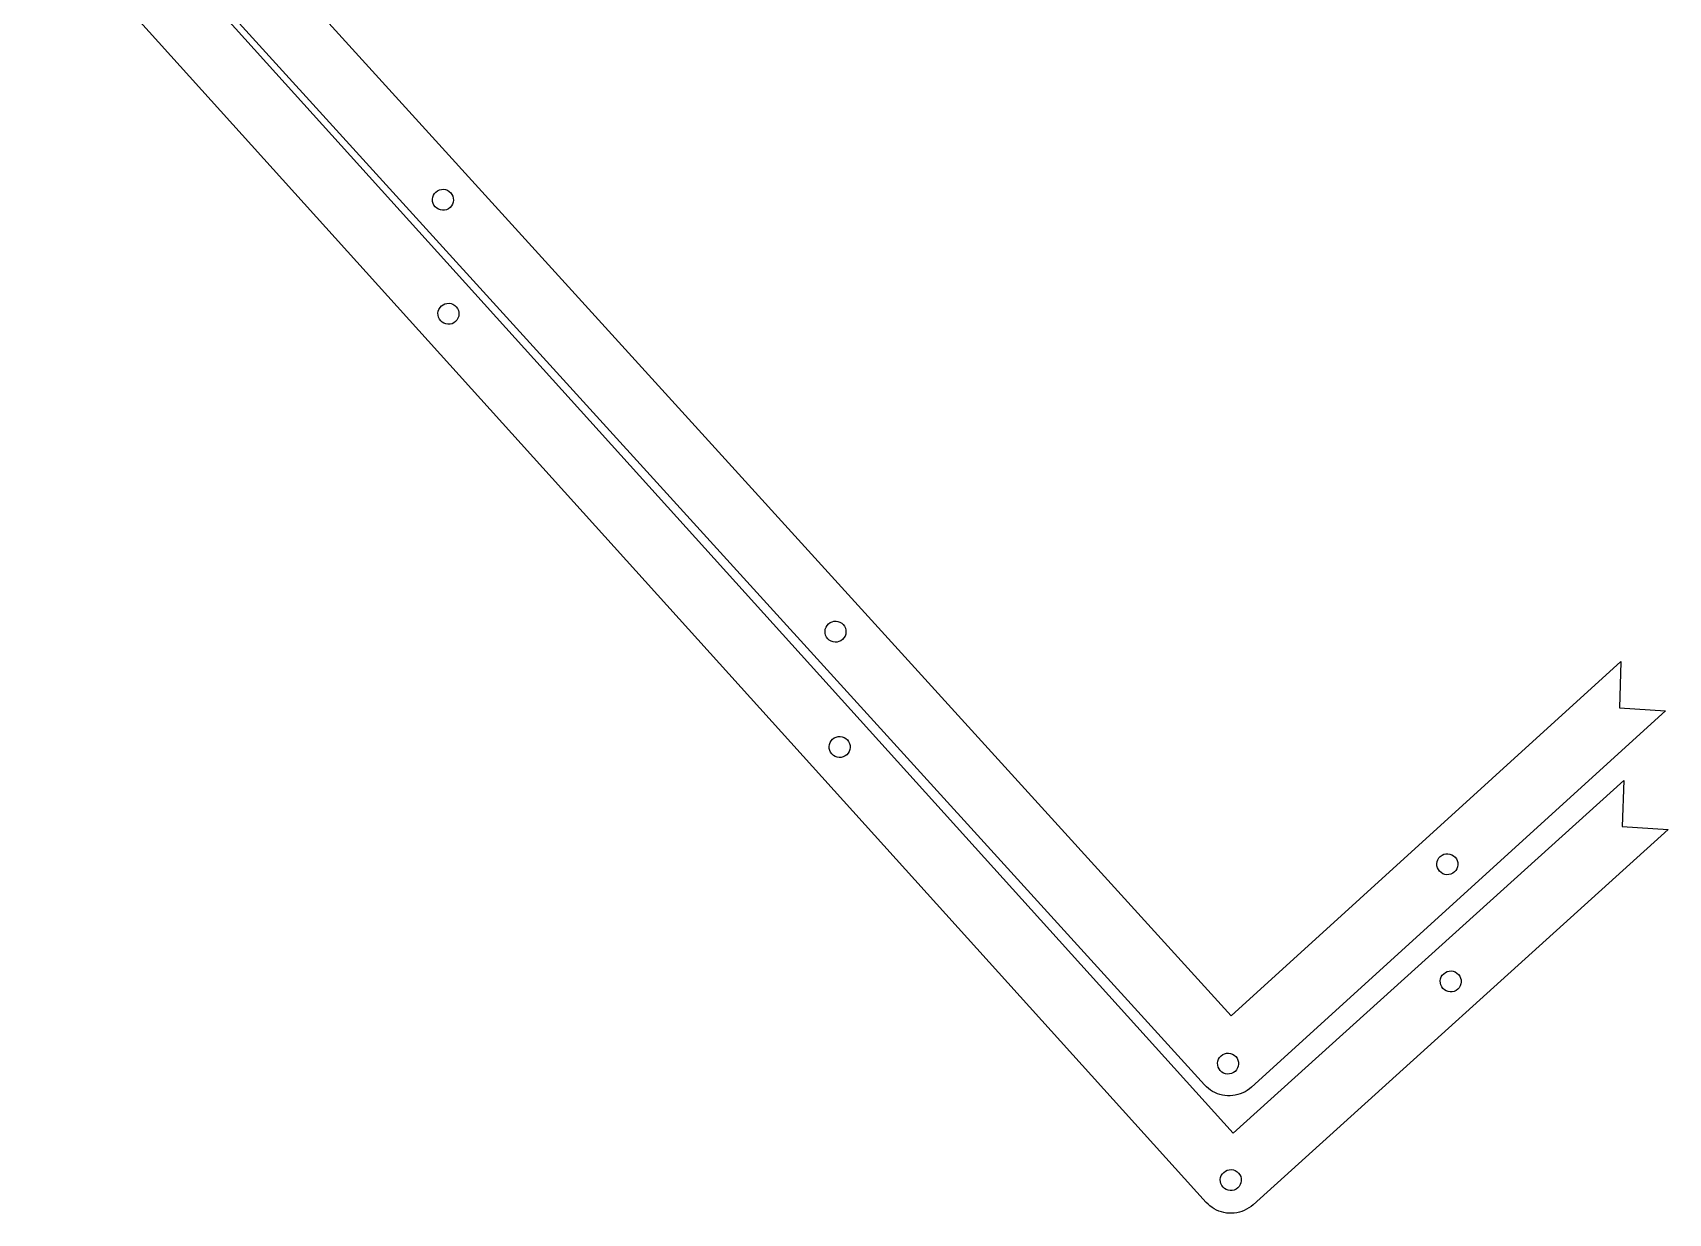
# Model space of a CAD drawing. Extents: x 0 to 299, y 9 to 605.
# Drawn here: x 3.3 to 299.2, y 8.5 to 222.1 of the extents above; entities that cross this region are included whole.
import ezdxf

# ---------------------------------------------------------------- set-up
doc = ezdxf.new("R2010")
doc.units = 0
doc.layers.get('0').update_dxf_attribs({"linetype": 'CONTINUOUS'})

msp = doc.modelspace()

# ---------------------------------------------------------------- linework, layer by layer
at = {"color": 7}
for p, q in [((31.528908, 251.747655), (220.163616, 44.247223)), ((16.205367, 249.195308), (220.49873, 22.991763)), ((215.614642, 10.496374), (3.278269, 245.605088)), ((215.320584, 31.735501), (22.649749, 243.675747)), ((220.163616, 44.247223), (290.644016, 108.319641)), ((290.648432, 108.314949), (290.382096, 99.968509)), ((290.644016, 108.319641), (290.644016, 108.319641)), ((290.644016, 108.319641), (290.648432, 108.314949)), ((298.716072, 99.440471), (223.796638, 31.332664)), ((290.382096, 99.968509), (298.716072, 99.440471)), ((298.716072, 99.440471), (298.716072, 99.440471)), ((220.49873, 22.991763), (291.187727, 86.833886)), ((291.187727, 86.833886), (290.894336, 78.488152)), ((291.187727, 86.833886), (291.187727, 86.833886)), ((299.23068, 77.928294), (224.089715, 10.06542)), ((290.894336, 78.488152), (299.226725, 77.932739)), ((299.226725, 77.932739), (299.23068, 77.928294)), ((215.650311, 31.400468), (215.320584, 31.735501)), ((216.006183, 31.091188), (215.650311, 31.400468)), ((216.385006, 30.811188), (216.006183, 31.091188)), ((216.785381, 30.561315), (216.385006, 30.811188)), ((217.203038, 30.343863), (216.785381, 30.561315)), ((217.635854, 30.160454), (217.203038, 30.343863)), ((218.083472, 30.011511), (217.635854, 30.160454)), ((218.540051, 29.897176), (218.083472, 30.011511)), ((219.004995, 29.819812), (218.540051, 29.897176)), ((219.474979, 29.779101), (219.004995, 29.819812)), ((219.945938, 29.774868), (219.474979, 29.779101)), ((220.416131, 29.807676), (219.945938, 29.774868)), ((220.881896, 29.878408), (220.416131, 29.807676)), ((221.341276, 29.983748), (220.881896, 29.878408)), ((221.789357, 30.125917), (221.341276, 29.983748)), ((222.226512, 30.302659), (221.789357, 30.125917)), ((222.648099, 30.513408), (222.226512, 30.302659)), ((223.051822, 30.756084), (222.648099, 30.513408)), ((223.435457, 31.030122), (223.051822, 30.756084)), ((223.796638, 31.332664), (223.435457, 31.030122)), ((215.943759, 10.160282), (215.614642, 10.496374)), ((216.298254, 9.849838), (215.943759, 10.160282)), ((216.676192, 9.568603), (216.298254, 9.849838)), ((217.075484, 9.317496), (216.676192, 9.568603)), ((217.492693, 9.098703), (217.075484, 9.317496)), ((217.9251, 8.913848), (217.492693, 9.098703)), ((218.372006, 8.76367), (217.9251, 8.913848)), ((222.515987, 9.040319), (222.078705, 8.865023)), ((222.938714, 9.249586), (222.515987, 9.040319)), ((223.343244, 9.490957), (222.938714, 9.249586)), ((223.727426, 9.763831), (223.343244, 9.490957)), ((224.089715, 10.06542), (223.727426, 9.763831)), ((218.828426, 8.647712), (218.372006, 8.76367)), ((219.293137, 8.568831), (218.828426, 8.647712)), ((219.762525, 8.526533), (219.293137, 8.568831)), ((220.233773, 8.520889), (219.762525, 8.526533)), ((220.7041, 8.551933), (220.233773, 8.520889)), ((221.169939, 8.620972), (220.7041, 8.551933)), ((221.629785, 8.725041), (221.169939, 8.620972)), ((222.078705, 8.865023), (221.629785, 8.725041))]:
    msp.add_line(p, q, dxfattribs=at)
at = {"color": 3}
for p, q in [((76.229206, 193.287156), (76.229206, 193.287156)), ((77.236909, 172.667718), (77.236909, 172.667718)), ((147.26303, 115.149066), (147.26303, 115.149066)), ((148.015484, 94.298382), (148.015484, 94.298382)), ((257.977001, 73.08215), (257.977001, 73.08215)), ((258.591653, 51.870539), (258.591653, 51.870539)), ((218.297531, 37.010269), (218.297531, 37.010269)), ((218.794722, 15.928305), (218.794722, 15.928305))]:
    msp.add_line(p, q, dxfattribs=at)
for points in [[(75.609426, 191.971645), (75.633397, 192.474987), (75.856339, 192.94819), (76.229206, 193.287156)], [(76.229206, 193.287156), (76.602076, 193.626119), (77.094326, 193.803077), (77.597667, 193.779101)], [(77.597667, 193.779101), (78.101008, 193.755125), (78.57421, 193.532179), (78.913172, 193.159309)], [(78.913172, 193.159309), (79.61901, 192.38286), (79.561783, 191.181232), (78.78535, 190.475376)], [(76.101385, 190.603188), (75.762417, 190.976054), (75.585455, 191.468303), (75.609426, 191.971645)], [(77.416896, 189.983414), (76.913555, 190.007383), (76.440351, 190.230323), (76.101385, 190.603188)], [(78.78535, 190.475376), (78.412485, 190.136409), (77.920238, 189.959445), (77.416896, 189.983414)], [(77.100335, 169.984208), (76.397027, 170.762956), (76.458173, 171.964397), (77.236909, 172.667718)], [(77.236909, 172.667718), (77.610882, 173.005465), (78.103707, 173.180818), (78.606968, 173.155202)], [(78.606968, 173.155202), (79.11023, 173.129585), (79.582703, 172.905097), (79.920447, 172.531123)], [(79.920447, 172.531123), (80.623754, 171.752374), (80.562607, 170.550933), (79.783869, 169.847613)], [(78.413812, 169.360131), (77.910552, 169.385748), (77.438079, 169.610235), (77.100335, 169.984208)], [(79.783869, 169.847613), (79.409897, 169.509867), (78.917073, 169.334515), (78.413812, 169.360131)], [(147.26303, 115.149066), (148.03948, 115.854924), (149.241127, 115.797701), (149.946988, 115.021254)], [(147.135208, 112.465097), (146.796241, 112.837963), (146.619278, 113.330212), (146.643249, 113.833554)], [(146.643249, 113.833554), (146.667221, 114.336896), (146.890162, 114.8101), (147.26303, 115.149066)], [(149.81917, 112.337286), (149.042719, 111.631425), (147.84107, 111.688648), (147.135208, 112.465097)], [(150.438948, 113.652798), (150.414978, 113.149456), (150.192037, 112.676252), (149.81917, 112.337286)], [(149.946988, 115.021254), (150.285955, 114.648388), (150.462919, 114.15614), (150.438948, 113.652798)], [(148.015484, 94.298382), (148.79423, 95.001705), (149.995685, 94.940565), (150.699011, 94.161822)], [(147.878906, 91.614872), (147.175599, 92.393621), (147.236746, 93.595062), (148.015484, 94.298382)], [(151.186526, 92.791745), (151.160913, 92.288474), (150.936421, 91.81599), (150.562437, 91.478241)], [(150.699011, 94.161822), (151.036774, 93.78785), (151.212139, 93.295017), (151.186526, 92.791745)], [(149.192374, 90.990778), (148.689114, 91.016402), (148.216646, 91.240895), (147.878906, 91.614872)], [(150.562437, 91.478241), (150.18846, 91.140501), (149.695634, 90.965155), (149.192374, 90.990778)], [(257.849179, 70.398181), (257.510212, 70.771048), (257.33325, 71.263296), (257.357221, 71.766639)], [(257.357221, 71.766639), (257.381192, 72.269981), (257.604134, 72.743184), (257.977001, 73.08215)], [(257.977001, 73.08215), (258.753452, 73.78801), (259.955101, 73.730787), (260.660963, 72.954339)], [(261.152923, 71.585882), (261.128953, 71.08254), (260.906012, 70.609336), (260.533145, 70.27037)], [(260.660963, 72.954339), (260.999931, 72.581473), (261.176894, 72.089224), (261.152923, 71.585882)], [(259.164691, 69.778408), (258.66135, 69.802377), (258.188146, 70.025316), (257.849179, 70.398181)], [(260.533145, 70.27037), (260.16028, 69.931403), (259.668033, 69.754439), (259.164691, 69.778408)], [(258.455079, 49.186994), (258.117327, 49.560964), (257.941969, 50.053789), (257.967582, 50.557052)], [(257.967582, 50.557052), (257.993195, 51.060316), (258.21768, 51.532791), (258.591653, 51.870539)], [(258.591653, 51.870539), (258.965626, 52.208285), (259.45845, 52.383638), (259.961711, 52.358021)], [(259.961711, 52.358021), (260.464971, 52.332404), (260.937443, 52.107917), (261.275188, 51.733944)], [(261.275188, 51.733944), (261.978496, 50.955196), (261.91735, 49.753755), (261.138614, 49.050434)], [(259.768564, 48.562935), (259.265303, 48.588545), (258.792828, 48.813026), (258.455079, 49.186994)], [(261.138614, 49.050434), (260.764646, 48.712684), (260.271824, 48.537325), (259.768564, 48.562935)], [(218.169702, 34.326336), (217.463865, 35.102787), (217.521095, 36.304415), (218.297531, 37.010269)], [(218.297531, 37.010269), (219.07398, 37.716128), (220.275627, 37.658905), (220.981489, 36.882458)], [(220.981489, 36.882458), (221.687327, 36.106009), (221.6301, 34.904381), (220.853667, 34.198525)], [(219.485214, 33.706563), (218.981872, 33.730532), (218.508669, 33.953471), (218.169702, 34.326336)], [(220.853667, 34.198525), (220.480802, 33.859557), (219.988555, 33.682593), (219.485214, 33.706563)], [(218.170648, 14.614818), (218.196262, 15.118082), (218.420748, 15.590557), (218.794722, 15.928305)], [(218.794722, 15.928305), (219.168689, 16.266055), (219.661511, 16.441413), (220.164772, 16.415803)], [(220.164772, 16.415803), (220.668032, 16.390193), (221.140507, 16.165713), (221.478256, 15.791744)], [(221.478256, 15.791744), (221.816019, 15.417773), (221.991384, 14.92494), (221.965771, 14.421668)], [(218.658144, 13.244759), (218.320392, 13.61873), (218.145035, 14.111555), (218.170648, 14.614818)], [(219.971623, 12.620681), (219.468361, 12.646297), (218.995889, 12.870785), (218.658144, 13.244759)], [(221.341682, 13.108164), (220.967709, 12.770417), (220.474884, 12.595064), (219.971623, 12.620681)], [(221.965771, 14.421668), (221.940158, 13.918396), (221.715666, 13.445913), (221.341682, 13.108164)]]:
    msp.add_open_spline(points, degree=3, dxfattribs=at)

doc.saveas('drawing.dxf')
